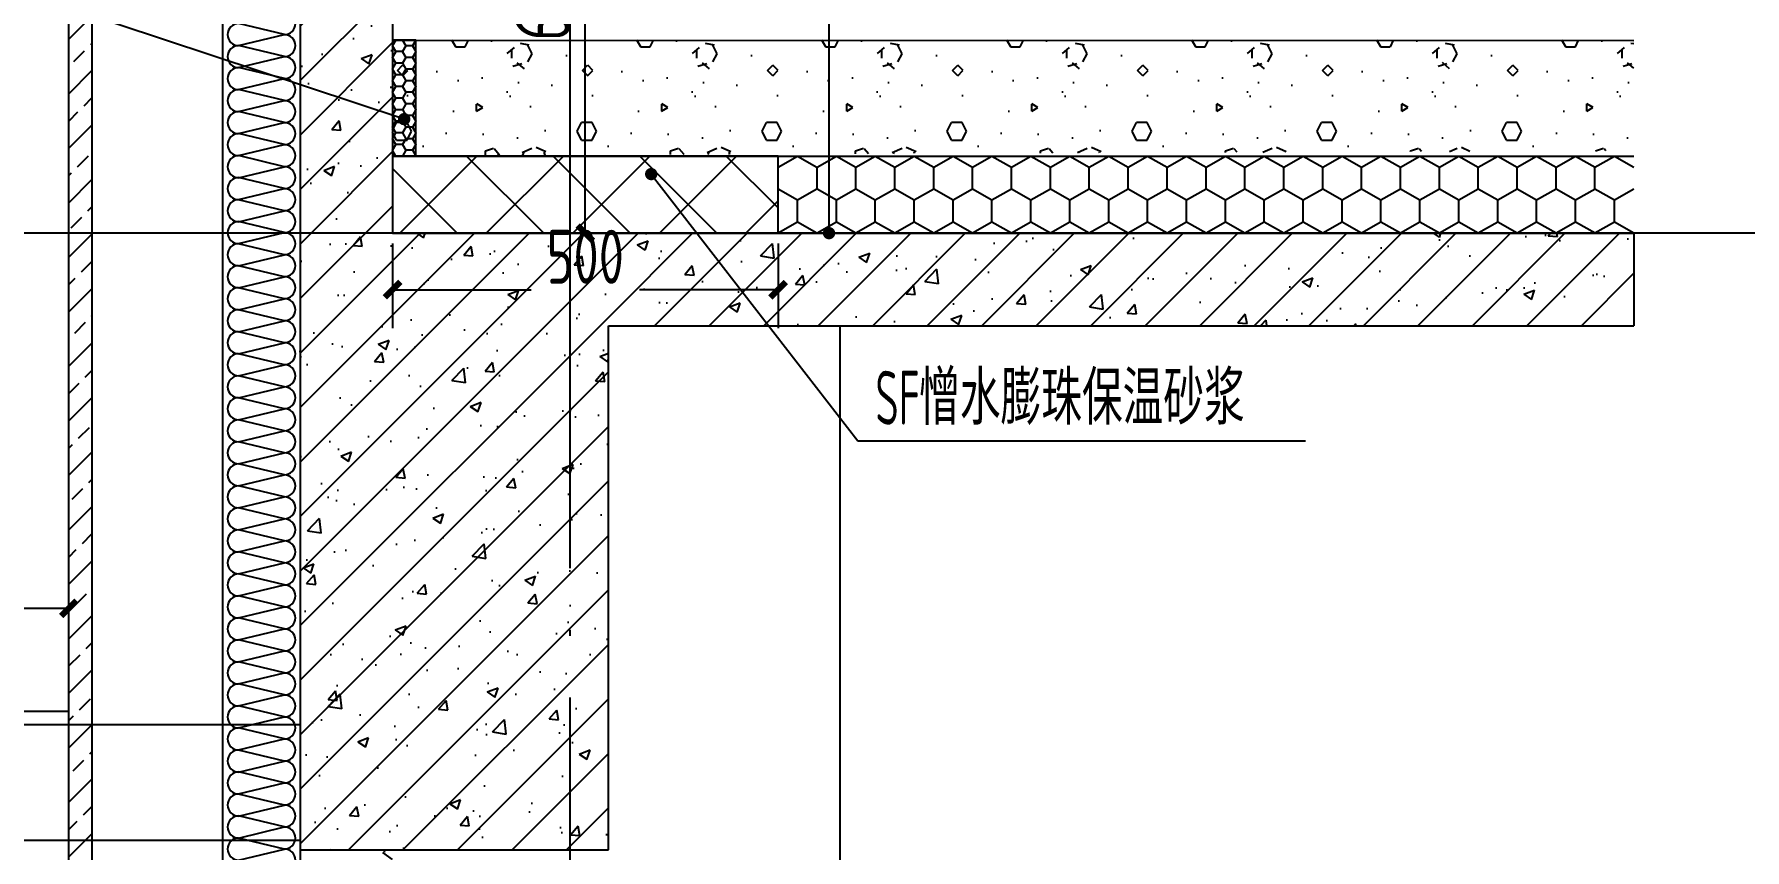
# Model space of a CAD drawing. Extents: x 198753 to 882193, y -399300 to 132460.
# Drawn here: x 411660 to 413879, y 16300 to 17358 of the extents above; entities that cross this region are included whole.
import ezdxf

# ---------------------------------------------------------------- set-up
doc = ezdxf.new("R2010")
doc.units = 0
doc.header["$LTSCALE"] = 1000
doc.header["$MEASUREMENT"] = 0
doc.linetypes.add('109-34 轴网$0$L1$0$$AUDIT_BAD_LTYPE1', pattern=[0])
doc.linetypes.add('DOTE', pattern=[2.42, 2, -0.2, 0.02, -0.2])
for name, color, linetype in [('00-图签', 7, 'Continuous'), ('01-标注_尺寸', 124, 'Continuous'), ('01-标注_符号', 200, 'Continuous'), ('02-TEXT_标注', 130, 'Continuous'), ('05-填充_天正', 26, 'Continuous'), ('A-D-玻璃剖线', 130, 'Continuous'), ('A-O_屋面', 201, 'Continuous'), ('A-SUR_保温', 222, 'Continuous'), ('A-TECH_结构', 21, 'Continuous'), ('A_AXIS-轴线', 36, 'DOTE'), ('A_STR-砼墙', 51, 'Continuous'), ('A_STR-砼柱', 51, 'Continuous'), ('D_石材', 111, 'Continuous'), ('D_铝板', 181, 'Continuous')]:
    doc.layers.add(name, color=color, linetype=linetype)
doc.layers.add('04-不打印_辅助线', color=165, linetype='Continuous', plot=False)
doc.styles.add('_TCH_DIM', font='ROS1', dxfattribs={"width": 0.8, "bigfont": 'JD'})
doc.styles.add('_TCH_DIM_T3', font='ROS1', dxfattribs={"width": 0.8, "bigfont": 'JD'})
doc.dimstyles.new('_TCH_ARCH&&20', dxfattribs={"dimtxt": 70, "dimasz": 20, "dimexe": 50, "dimexo": 60, "dimgap": 20, "dimtad": 1, "dimdec": 0, "dimzin": 0, "dimdsep": 46, "dimtxsty": '_TCH_DIM_T3', "dimblk": 'ARCHTICK', "dimcen": 0.09, "dimclrt": 4, "dimazin": 2, "dimtfac": 1, "dimtdec": 0, "dimtix": 1, "dimtmove": 2, "dimatfit": 3, "dimfxl": 0, "dimtolj": 1, "dimtzin": 0, "dimarcsym": 0})
pattern_1 = [(45, (0, 0), (-35.355339, 35.355339), []), (50, (0, 0), (143.452037, -12.550427), [15, -165]), (355, (0, 0), (-27.750267, 150.438427), [12, -132]), (100.4514, (11.95, -1.05), (115.701876, 137.88791), [12.74804, -140.22842]), (46.1842, (0, 40), (213.44821, -33.1038), [22.5, -247.5]), (96.6356, (17.79, 37.24), (186.93254, 194.82357), [19.12206, -210.3426]), (351.1842, (0, 40), (186.93239, 194.82372), [18, -198]), (21, (20, 30), (119.38141, -80.523778), [15, -165]), (326, (20, 30), (48.663066, 145.03001), [12, -132]), (71.4514, (29.95, 23.29), (168.044526, 64.5061), [12.74804, -140.22842]), (37.5, (0, 0), (2.431971, 66.578771), [0, -130.4, 0, -134, 0, -132.5]), (7.5, (0, 0), (52.613907, 78.882342), [0, -76.4, 0, -127.4, 0, -50.5]), (327.5, (-44.6, 0), (106.764487, -4.5109743), [0, -50, 0, -156, 0, -207]), (317.5, (-64.6, 0), (116.637234, 20.020996), [0, -65, 0, -103.6, 0, -147])]

# ---------------------------------------------------------------- blocks, each defined once
blk = doc.blocks.new('*U48')
at = {"layer": 'A-D-玻璃剖线'}
blk.add_lwpolyline([(0, -18), (-1100, -18), (-1100, 0), (0, 0)], dxfattribs=at)
at = {"layer": 'D_铝板'}
for p, q in [((300, -18), (-900, -18, 0)), ((-900, -168, 0), (-900, -18)), ((300, -168), (-900, -168, 0))]:
    blk.add_line(p, q, dxfattribs=at)
blk = doc.blocks.new('$LinePat$聚苯板')
at = {"color": 0}
for p, q in [((14.8, -8.6), (0, 0)), ((29.7, 0), (14.8, -8.6)), ((14.8, -8.6), (14.8, -25.7)), ((14.8, -25.7), (0, -34.3)), ((29.7, -34.3), (14.8, -25.7)), ((0, -34.3), (0, -51.4)), ((0, -51.4), (14.8, -60)), ((14.8, -60), (29.7, -51.4))]:
    blk.add_line(p, q, dxfattribs=at)
blk = doc.blocks.new('*U234')
at = {"layer": 'A-SUR_保温', "color": 26}
blk.add_lwpolyline([(0, 0), (30, 0), (30, 150.6), (0, 150.6), (0, 0)], dxfattribs=at)
at = {"layer": 'A-SUR_保温', "color": 26, "xscale": -0.5070523871084441, "yscale": 0.5, "zscale": 0.5, "rotation": 270.0000009086518}
for p in [(30, 135.5), (30, 120.4), (30, 105.4), (30, 90.3), (30, 75.3), (30, 60.2), (30, 45.2), (30, 30.1), (30, 15.1), (30, 0)]:
    blk.add_blockref('$LinePat$聚苯板', p, dxfattribs=at)
blk = doc.blocks.new('_ArchTick')
at = {"color": 0, "linetype": 'ByBlock', "const_width": 0.4}
blk.add_lwpolyline([(-0.5, -0.5), (0.5, 0.5)], dxfattribs=at)
blk = doc.blocks.new('*D2115')
at = {"layer": '01-标注_尺寸', "color": 0, "lineweight": -2, "transparency": 16777216}
for p, q in [((0, -13.3), (0, -123.3)), ((500, -13.3), (500, -123.3)), ((0, -73.3), (179.6, -73.3)), ((500, -73.3), (320.4, -73.3))]:
    blk.add_line(p, q, dxfattribs=at)
at = {"layer": 'Defpoints', "color": 0, "transparency": 16777216}
for p in [(0, 46.7), (500, 46.7), (500, -73.3)]:
    blk.add_point(p, dxfattribs=at)
at = {"layer": '01-标注_尺寸', "color": 0, "lineweight": -2, "transparency": 16777216, "xscale": 20, "yscale": 20, "zscale": 20, "rotation": 180}
blk.add_blockref('_ArchTick', (0, -73.3), dxfattribs=at)
at = {"layer": '01-标注_尺寸', "color": 0, "lineweight": -2, "transparency": 16777216, "xscale": 20, "yscale": 20, "zscale": 20}
blk.add_blockref('_ArchTick', (500, -73.3), dxfattribs=at)
at = {"layer": '01-标注_尺寸', "color": 4, "transparency": 16777216, "insert": (250, -30.6), "char_height": 70, "attachment_point": 5, "style": '_TCH_DIM_T3'}
blk.add_mtext('\\A1;500', dxfattribs=at)
blk = doc.blocks.new('*D1406')
at = {"layer": '01-标注_尺寸', "color": 0, "lineweight": -2, "transparency": 16777216}
for p, q in [((412289.8, 17700), (412424.9, 17700)), ((412374.9, 17100), (412374.9, 17700)), ((412289.8, 17100), (412424.9, 17100))]:
    blk.add_line(p, q, dxfattribs=at)
at = {"layer": 'Defpoints', "color": 0, "transparency": 16777216}
for p in [(412229.8, 17700), (412374.9, 17700), (412229.8, 17100)]:
    blk.add_point(p, dxfattribs=at)
at = {"layer": '01-标注_尺寸', "color": 0, "lineweight": -2, "transparency": 16777216, "xscale": 20, "yscale": 20, "zscale": 20}
for p, rotation in [((412374.9, 17700), 90), ((412374.9, 17100), 270)]:
    blk.add_blockref('_ArchTick', p, dxfattribs=dict(at, rotation=rotation))
at = {"layer": '01-标注_尺寸', "color": 4, "transparency": 16777216, "insert": (412319.9, 17400), "char_height": 70, "attachment_point": 5, "rotation": 90, "style": '_TCH_DIM_T3'}
blk.add_mtext('\\A1;600', dxfattribs=at)
blk = doc.blocks.new('$LinePat$岩棉板')
at = {"color": 0}
for p, q in [((0, -17), (12, -67)), ((12, -67), (24, -17))]:
    blk.add_line(p, q, dxfattribs=at)
for centre, start, end in [((12, -17), 0, 180), ((0, -67), 270, 0), ((24, -67), 180, 270)]:
    blk.add_arc(centre, 12, start, end, dxfattribs=at)
at = {"layer": 'Defpoints'}
blk.add_point((0, 0.1), dxfattribs=at)
at = {"layer": 'Defpoints', "color": 0}
blk.add_point((24, -84), dxfattribs=at)
blk = doc.blocks.new('*D1419')
at = {"layer": '01-标注_尺寸', "color": 0, "lineweight": -2, "transparency": 16777216}
for p, q in [((410604.9, 16540), (410604.9, 16663.3)), ((411704.9, 16540), (411704.9, 16663.3)), ((410604.9, 16613.3), (411704.9, 16613.3))]:
    blk.add_line(p, q, dxfattribs=at)
at = {"layer": 'Defpoints', "color": 0, "transparency": 16777216}
for p in [(411704.9, 16613.3), (410604.9, 16480), (411704.9, 16480)]:
    blk.add_point(p, dxfattribs=at)
at = {"layer": '01-标注_尺寸', "color": 0, "lineweight": -2, "transparency": 16777216, "xscale": 20, "yscale": 20, "zscale": 20, "rotation": 180}
blk.add_blockref('_ArchTick', (410604.9, 16613.3), dxfattribs=at)
at = {"layer": '01-标注_尺寸', "color": 0, "lineweight": -2, "transparency": 16777216, "xscale": 20, "yscale": 20, "zscale": 20}
blk.add_blockref('_ArchTick', (411704.9, 16613.3), dxfattribs=at)
at = {"layer": '01-标注_尺寸', "color": 4, "transparency": 16777216, "insert": (411154.9, 16668.3), "char_height": 70, "attachment_point": 5, "style": '_TCH_DIM_T3'}
blk.add_mtext('\\A1;1100', dxfattribs=at)
blk = doc.blocks.new('dfsgfdgh')
at = {"transparency": 33554641}
h = blk.add_hatch(dxfattribs=at)
h.set_pattern_fill('ANSI37', color=26, scale=50)
h.set_pattern_definition([(45, (4580, -17100), (-56.1266, 56.1266), []), (135, (4580, -17100), (-56.1266, -56.1266), [])])
h.paths.add_polyline_path([(0, 0), (500, 0), (500, 100), (0, 100)])
at = {"color": 26}
blk.add_lwpolyline([(0, 0), (500, 0), (500, 100), (0, 100)], close=True, dxfattribs=at)
at = {"layer": '01-标注_尺寸'}
dim = blk.add_linear_dim(base=(500, -73.3), p1=(0, 46.7), p2=(500, 46.7), angle=360, dimstyle='_TCH_ARCH&&20', dxfattribs=at)
dim.commit()
dim.dimension.update_dxf_attribs({"geometry": '*D2115', "text_midpoint": (250, -30.6), "dimtype": 161})

msp = doc.modelspace()

# ---------------------------------------------------------------- hatches: boundary and pattern name
at = {"layer": '05-填充_天正'}
h = msp.add_hatch(dxfattribs=at)
h.set_pattern_fill('天然石材', color=256, scale=10, style=0)
h.set_pattern_definition([(45, (362127.214, 17.95), (-35.355353, 35.355353), []), (45, (362144.6, 6e-10), (-35.355353, 35.355353), [19.73685, -11.2782])])
h.paths.add_polyline_path([(412004.9, 15200), (411704.9, 15200), (411704.9, 18700), (412274.9, 18690), (412274.9, 18500), (412244.9, 18500), (412244.9, 18660), (411734.9, 18670), (411734.9, 15230), (412004.9, 15230)])
h = msp.add_hatch(dxfattribs=at)
h.set_pattern_fill('钢筋混凝土', color=256, scale=20, style=0)
h.set_pattern_definition(pattern_1)
h.paths.add_polyline_path([(412004.9, 17100), (412124.9, 17100), (412124.9, 18540), (412004.9, 18540)])
h = msp.add_hatch(dxfattribs=at)
h.set_pattern_fill('钢筋混凝土', color=256, scale=20, style=0)
h.set_pattern_definition(pattern_1)
h.paths.add_polyline_path([(412004.9, 16300), (412404.9, 16300), (412404.9, 17100), (412004.9, 17100)])
h = msp.add_hatch(dxfattribs=at)
h.set_pattern_fill('钢筋混凝土', color=256, scale=20, style=0)
h.set_pattern_definition(pattern_1)
h.paths.add_polyline_path([(412404.9, 17100), (412404.9, 16980), (413734.9, 16980), (413734.9, 17100)])
at = {"layer": '05-填充_天正', "linetype": '109-34 轴网$0$L1$0$$AUDIT_BAD_LTYPE1'}
h = msp.add_hatch(dxfattribs=at)
h.set_pattern_fill('加气混凝土', color=256, scale=20, style=0)
h.set_pattern_definition([(0, (70.8, -73.2), (120, 240), [0, -240]), (0, (-69.6, -105.6), (120, 240), [0, -240]), (0, (8.4, -108), (120, 240), [0, -240]), (0, (93.6, -37.2), (120, 240), [0, -240]), (0, (-6, -120), (120, 240), [0, -240]), (0, (117.6, 114), (120, 240), [0, -240]), (0, (44.4, 94.8), (120, 240), [0, -240]), (0, (82.8, 64.8), (120, 240), [0, -240]), (0, (-112.8, 60), (120, 240), [0, -240]), (0, (4.8, 49.2), (120, 240), [0, -240]), (0, (-40.8, -12), (120, 240), [0, -240]), (0, (-38.4, -102), (120, 240), [0, -240]), (0, (51.6, -111.6), (120, 240), [0, -240]), (0, (117.6, -6), (120, 240), [0, -240]), (0, (-106.8, -43.2), (120, 240), [0, -240]), (0, (-86.4, -2.4), (120, 240), [0, -240]), (0, (7.2, -19.2), (120, 240), [0, -240]), (0, (-26.4, -54), (120, 240), [0, -240]), (0, (-45.6, 25.2), (120, 240), [0, -240]), (0, (-15.6, 115.2), (120, 240), [0, -240]), (0, (-97.2, -93.6), (120, 240), [0, -240]), (0, (34.8, 66), (120, 240), [0, -240]), (0, (-76.8, 69.6), (120, 240), [0, -240]), (0, (-96, 100.8), (120, 240), [0, -240]), (130.601294, (102.857, 38.857), (-599.99999337, 720.00000315), [10.53662, -4414.8444]), (18.434949, (85.714, 43.43), (599.9999978, 239.9999982), [10.8421, -1507.05116]), (90, (85.71, 33.14), (120, 240), [10.28571, -469.71426]), (161.565051, (96, 29.714), (-600.000003, 239.999982), [10.8421, -1507.05116]), (53.130102, (96, 29.714), (120, 240), [11.42857, -1188.5714]), (135, (105.14, -92.57), (-120.000015, 239.999984), [9.69746, -669.12504]), (45, (91.43, -92.57), (120, 239.999999), [9.69746, -669.12504]), (135, (98.286, -99.43), (-120.000015, 239.999984), [9.69746, -669.12504]), (45, (98.286, -99.43), (120, 239.999999), [9.69746, -669.12504]), (116.56505, (-10.29, 68.57), (-2e-05, 479.99999), [12.77753, -255.5506]), (180, (-16, 80), (-120, 240), [13.71429, -226.2857]), (63.43495, (-35.43, 68.57), (1e-06, 480), [12.77753, -255.5506]), (116.56505, (-29.71, 57.14), (-2e-05, 479.99999), [12.77753, -255.5506]), (0, (-29.71, 57.14), (120, 240), [13.71429, -226.2857]), (63.43495, (-16, 57.14), (1e-06, 480), [12.77753, -255.5506]), (107.102728, (80, -12.571), (-359.99998624, 1200.00000194), [15.54454, -6513.161]), (143.972626, (75.429, 2.286), (-2279.9999711, 1679.9999981), [15.54454, -3248.808]), (180, (62.86, 11.43), (-120, 240), [14.85714, -225.14284]), (36.0273733, (35.429, 2.286), (2279.99998315, 1679.9999819), [15.54454, -3248.808]), (71.565051, (30.857, -11.43), (360.000002, 1199.999998), [14.45613, -1503.43712]), (107.102728, (35.429, -26.286), (-359.99998624, 1200.00000194), [15.54454, -6513.161]), (143.972626, (48, -35.429), (-2279.9999711, 1679.9999981), [15.54454, -3248.808]), (0, (48, -35.43), (120, 240), [14.85714, -225.14284]), (36.0273733, (62.857, -35.429), (2279.99998315, 1679.9999819), [15.54454, -3248.808]), (71.565051, (75.43, -26.286), (360.000002, 1199.999998), [14.45613, -1503.43712]), (150.255118, (82.286, 99.43), (-360.0000009, 239.999997), [9.21401, -1925.72784]), (90, (74.29, 94.86), (120, 240), [9.14286, -470.8571]), (29.744881, (74.286, 94.857), (360.0000002, 239.9999989), [9.21401, -1925.72784]), (116.56505, (26.29, -70.86), (-2e-05, 479.99999), [12.77753, -255.5506]), (168.690067, (20.571, -59.429), (-1080.0000008, 239.999994), [11.6549, -2435.8742]), (41.185925, (0, -65.143), (2999.99998182, 2639.9999769), [12.14874, -5090.3208]), (90, (0, -76.57), (120, 240), [11.42857, -468.5714]), (138.814074, (9.143, -84.571), (-2999.99994668, 2640.0000168), [12.14874, -5090.3208]), (16.6992442, (9.143, -84.571), (3959.9999702, 1199.99998743), [11.93178, -4999.415]), (60.945396, (20.571, -81.143), (119.99999968, 239.99999788), [11.76643, -4930.1358]), (109.983106, (-74.286, 29.714), (-600.00000226, 1679.99999555), [13.3768, -5604.879]), (155.556045, (-78.857, 42.286), (-1560.00000595, 719.99998504), [13.8092, -5786.0526]), (24.4439547, (-104, 42.286), (1560.00000078, 719.99999654), [13.8092, -5786.0526]), (70.0168934, (-108.571, 29.714), (600.0000018, 1679.99999583), [13.3768, -5604.879]), (109.983106, (-104, 17.143), (-600.00000226, 1679.99999555), [13.3768, -5604.879]), (160.016893, (-91.429, 12.571), (-600.0000004, 239.9999891), [13.3768, -2795.751]), (19.9831065, (-91.429, 12.571), (599.9999967, 239.9999996), [13.3768, -2795.751]), (70.0168934, (-78.857, 17.143), (600.0000018, 1679.99999583), [13.3768, -5604.879]), (122.005383, (14.857, 8), (-120.0000161, 239.9999877), [10.78169, -2253.3736]), (18.434949, (-1.143, 13.714), (599.9999978, 239.9999982), [10.8421, -1507.05116]), (90, (-1.14, 3.43), (120, 240), [10.28571, -469.71426]), (161.565051, (9.143, 0), (-600.000003, 239.999982), [10.8421, -1507.05116]), (54.4623222, (9.143, 0), (839.9999988, 1199.9999982), [9.83123, -4119.2846]), (116.56505, (-54.86, -50.29), (-2e-05, 479.99999), [12.77753, -255.5506]), (180, (-60.57, -38.86), (-120, 240), [12.57143, -227.42856]), (59.0362434, (-80, -50.286), (120.0000004, 239.9999988), [13.32789, -2785.5288]), (120.963756, (-73.143, -61.714), (-120.0000164, 239.999989), [13.32789, -2785.5288]), (0, (-73.14, -61.71), (120, 240), [12.57143, -227.42856]), (63.43495, (-60.57, -61.71), (1e-06, 480), [12.77753, -255.5506])])
h.paths.add_polyline_path([(412124.9, 16300), (412004.9, 16300), (412004.9, 15200), (412124.9, 15200)])
at = {"layer": 'A-SUR_保温'}
h = msp.add_hatch(dxfattribs=at)
h.set_pattern_fill('加气混凝土', color=26, scale=20)
h.set_pattern_definition([(0, (442829.92, 415249.84), (120, 240), [0, -240]), (0, (442689.52, 415217.44), (120, 240), [0, -240]), (0, (442767.52, 415215.04), (120, 240), [0, -240]), (0, (442852.72, 415285.84), (120, 240), [0, -240]), (0, (442753.12, 415203.04), (120, 240), [0, -240]), (0, (442876.72, 415437.04), (120, 240), [0, -240]), (0, (442803.52, 415417.84), (120, 240), [0, -240]), (0, (442841.92, 415387.84), (120, 240), [0, -240]), (0, (442646.32, 415383.04), (120, 240), [0, -240]), (0, (442763.92, 415372.24), (120, 240), [0, -240]), (0, (442718.32, 415311.04), (120, 240), [0, -240]), (0, (442720.72, 415221.04), (120, 240), [0, -240]), (0, (442810.72, 415211.44), (120, 240), [0, -240]), (0, (442876.72, 415317.04), (120, 240), [0, -240]), (0, (442652.32, 415279.84), (120, 240), [0, -240]), (0, (442672.72, 415320.64), (120, 240), [0, -240]), (0, (442766.32, 415303.84), (120, 240), [0, -240]), (0, (442732.72, 415269.04), (120, 240), [0, -240]), (0, (442713.52, 415348.24), (120, 240), [0, -240]), (0, (442743.52, 415438.24), (120, 240), [0, -240]), (0, (442661.92, 415229.44), (120, 240), [0, -240]), (0, (442793.92, 415389.04), (120, 240), [0, -240]), (0, (442682.32, 415392.64), (120, 240), [0, -240]), (0, (442663.12, 415423.84), (120, 240), [0, -240]), (130.601294, (442861.976, 415361.899), (-599.99999337, 720.00000315), [10.53662, -4414.8444]), (18.434949, (442844.833, 415366.47), (599.9999978, 239.9999982), [10.8421, -1507.05116]), (90, (442844.83, 415356.18), (120, 240), [10.28571, -469.71426]), (161.565051, (442855.12, 415352.756), (-600.000003, 239.999982), [10.8421, -1507.05116]), (53.130102, (442855.12, 415352.756), (120, 240), [11.42857, -1188.5714]), (135, (442864.26, 415230.47), (-120.000015, 239.999984), [9.69746, -669.12504]), (45, (442850.55, 415230.47), (120, 239.999999), [9.69746, -669.12504]), (135, (442857.405, 415223.61), (-120.000015, 239.999984), [9.69746, -669.12504]), (45, (442857.405, 415223.61), (120, 239.999999), [9.69746, -669.12504]), (116.56505, (442748.83, 415391.61), (-2e-05, 479.99999), [12.77753, -255.5506]), (180, (442743.12, 415403.04), (-120, 240), [13.71429, -226.2857]), (63.43495, (442723.7, 415391.61), (1e-06, 480), [12.77753, -255.5506]), (116.56505, (442729.4, 415380.18), (-2e-05, 479.99999), [12.77753, -255.5506]), (0, (442729.4, 415380.18), (120, 240), [13.71429, -226.2857]), (63.43495, (442743.12, 415380.18), (1e-06, 480), [12.77753, -255.5506]), (107.102728, (442839.119, 415310.47), (-359.99998624, 1200.00000194), [15.54454, -6513.161]), (143.972626, (442834.548, 415325.327), (-2279.9999711, 1679.9999981), [15.54454, -3248.808]), (180, (442821.98, 415334.47), (-120, 240), [14.85714, -225.14284]), (36.0273733, (442794.548, 415325.327), (2279.99998315, 1679.9999819), [15.54454, -3248.808]), (71.565051, (442789.976, 415311.613), (360.000002, 1199.999998), [14.45613, -1503.43712]), (107.102728, (442794.548, 415296.756), (-359.99998624, 1200.00000194), [15.54454, -6513.161]), (143.972626, (442807.12, 415287.613), (-2279.9999711, 1679.9999981), [15.54454, -3248.808]), (0, (442807.12, 415287.61), (120, 240), [14.85714, -225.14284]), (36.0273733, (442821.976, 415287.613), (2279.99998315, 1679.9999819), [15.54454, -3248.808]), (71.565051, (442834.548, 415296.756), (360.000002, 1199.999998), [14.45613, -1503.43712]), (150.255118, (442841.405, 415422.47), (-360.0000009, 239.999997), [9.21401, -1925.72784]), (90, (442833.4, 415417.9), (120, 240), [9.14286, -470.8571]), (29.744881, (442833.405, 415417.9), (360.0000002, 239.9999989), [9.21401, -1925.72784]), (116.56505, (442785.4, 415252.18), (-2e-05, 479.99999), [12.77753, -255.5506]), (168.690067, (442779.69, 415263.613), (-1080.0000008, 239.999994), [11.6549, -2435.8742]), (41.185925, (442759.119, 415257.899), (2999.99998182, 2639.9999769), [12.14874, -5090.3208]), (90, (442759.12, 415246.47), (120, 240), [11.42857, -468.5714]), (138.814074, (442768.262, 415238.47), (-2999.99994668, 2640.0000168), [12.14874, -5090.3208]), (16.6992442, (442768.262, 415238.47), (3959.9999702, 1199.99998743), [11.93178, -4999.415]), (60.945396, (442779.691, 415241.899), (119.99999968, 239.99999788), [11.76643, -4930.1358]), (109.983106, (442684.833, 415352.756), (-600.00000226, 1679.99999555), [13.3768, -5604.879]), (155.556045, (442680.262, 415365.327), (-1560.00000595, 719.99998504), [13.8092, -5786.0526]), (24.4439547, (442655.119, 415365.327), (1560.00000078, 719.99999654), [13.8092, -5786.0526]), (70.0168934, (442650.548, 415352.756), (600.0000018, 1679.99999583), [13.3768, -5604.879]), (109.983106, (442655.119, 415340.184), (-600.00000226, 1679.99999555), [13.3768, -5604.879]), (160.016893, (442667.69, 415335.613), (-600.0000004, 239.9999891), [13.3768, -2795.751]), (19.9831065, (442667.69, 415335.613), (599.9999967, 239.9999996), [13.3768, -2795.751]), (70.0168934, (442680.262, 415340.184), (600.0000018, 1679.99999583), [13.3768, -5604.879]), (122.005383, (442773.976, 415331.042), (-120.0000161, 239.9999877), [10.78169, -2253.3736]), (18.434949, (442757.976, 415336.756), (599.9999978, 239.9999982), [10.8421, -1507.05116]), (90, (442757.98, 415326.47), (120, 240), [10.28571, -469.71426]), (161.565051, (442768.262, 415323.04), (-600.000003, 239.999982), [10.8421, -1507.05116]), (54.462322, (442768.262, 415323.042), (839.9999988, 1199.9999982), [9.83123, -4119.2846]), (116.56505, (442704.26, 415272.76), (-2e-05, 479.99999), [12.77753, -255.5506]), (180, (442698.55, 415284.18), (-120, 240), [12.57143, -227.42856]), (59.0362434, (442679.12, 415272.756), (120.0000004, 239.9999988), [13.32789, -2785.5288]), (120.963756, (442685.976, 415261.327), (-120.0000164, 239.999989), [13.32789, -2785.5288]), (0, (442685.98, 415261.33), (120, 240), [12.57143, -227.42856]), (63.43495, (442698.55, 415261.33), (1e-06, 480), [12.77753, -255.5506])])
h.paths.add_polyline_path([(413734.9, 17207), (413734.9, 17350.3), (412124.9, 17350.5), (412124.9, 17200.5)])

# ---------------------------------------------------------------- linework, layer by layer
at = {"layer": '01-标注_符号'}
for p, q in [((412691, 17100), (412691, 17622.2)), ((412139.9, 17247.9), (411704.9, 17391.8)), ((412460.4, 17176.7), (412728.3, 16830.5)), ((412728.3, 16830.5), (413309.1, 16830.5))]:
    msp.add_line(p, q, dxfattribs=at)
at = {"layer": '01-标注_符号', "const_width": 8}
for points in [[(412143.7, 17246.7, 1), (412136.1, 17249.2, 1)], [(412457.9, 17179.8, 1), (412462.8, 17173.5, 1)], [(412691, 17096, 1), (412691, 17104, 1)]]:
    msp.add_lwpolyline(points, format="xyb", close=True, dxfattribs=at)
at = {"layer": '04-不打印_辅助线', "color": 251}
msp.add_line((418057.9, 17100), (338573.5, 17100), dxfattribs=at)
at = {"layer": 'A-O_屋面'}
for p, q in [((412124.9, 17350.5), (413735, 17350)), ((412124.9, 17200), (413735, 17200))]:
    msp.add_line(p, q, dxfattribs=at)
at = {"layer": 'A-SUR_保温'}
msp.add_lwpolyline([(412004.9, 15230), (411904.9, 15230), (411904.9, 18600), (412004.9, 18600)], dxfattribs=at)
at = {"layer": 'A-TECH_结构'}
for points in [[(412004.9, 16980), (412004.9, 14900)], [(412704.9, 16980), (412704.9, 14900)]]:
    msp.add_lwpolyline(points, dxfattribs=at)
at = {"layer": 'A_AXIS-轴线', "ltscale": 0.4}
msp.add_line((412354.9, 17465.5), (412354.9, -1074.6), dxfattribs=at)
at = {"layer": 'A_STR-砼墙'}
for p, q in [((412004.9, 18540), (412004.9, 17100)), ((412124.9, 18540), (412124.9, 17100)), ((412404.9, 17100), (413734.9, 17100)), ((413734.9, 17100), (413734.9, 16980)), ((412404.9, 16980), (413734.9, 16980))]:
    msp.add_line(p, q, dxfattribs=at)
at = {"layer": 'A_STR-砼柱'}
for p, q in [((412004.9, 17100), (412004.9, 16300)), ((412404.9, 17100), (412124.9, 17100)), ((412404.9, 16300), (412404.9, 16980)), ((412004.9, 16300), (412404.9, 16300))]:
    msp.add_line(p, q, dxfattribs=at)
at = {"layer": 'D_石材'}
msp.add_lwpolyline([(412004.9, 15200), (411704.9, 15200), (411704.9, 18700), (412274.9, 18690), (412274.9, 18500), (412244.9, 18500), (412244.9, 18660), (411734.9, 18670), (411734.9, 15230), (412004.9, 15230)], close=True, dxfattribs=at)

# ---------------------------------------------------------------- block references
at = {"layer": '00-图签'}
msp.add_blockref('*U48', (411704.9, 16480), dxfattribs=at)
at = {"layer": 'A-SUR_保温', "xscale": 1.189971750404903, "yscale": 1.188379012465143, "zscale": 1.188379012465143, "rotation": 89.99999999998417}
for p in [(411904.9, 17343.4), (411904.9, 17314.8), (411904.9, 17286.3), (411904.9, 17257.7), (411904.9, 17229.2), (411904.9, 17200.6), (411904.9, 17172), (411904.9, 17143.5), (411904.9, 17114.9), (411904.9, 17086.4), (411904.9, 17057.8), (411904.9, 17029.2), (411904.9, 17000.7), (411904.9, 16972.1), (411904.9, 16943.6), (411904.9, 16915), (411904.9, 16886.4), (411904.9, 16857.9), (411904.9, 16829.3), (411904.9, 16800.8), (411904.9, 16772.2), (411904.9, 16743.6), (411904.9, 16715.1), (411904.9, 16686.5), (411904.9, 16658), (411904.9, 16629.4), (411904.9, 16600.8), (411904.9, 16572.3), (411904.9, 16543.7), (411904.9, 16515.2), (411904.9, 16486.6), (411904.9, 16458.1), (411904.9, 16429.5), (411904.9, 16400.9), (411904.9, 16372.4), (411904.9, 16343.8), (411904.9, 16315.3), (411904.9, 16286.7)]:
    msp.add_blockref('$LinePat$岩棉板', p, dxfattribs=at)
at = {"layer": 'A-SUR_保温', "color": 26}
for name, p in [('*U234', (412124.9, 17200)), ('dfsgfdgh', (412124.9, 17100))]:
    msp.add_blockref(name, p, dxfattribs=at)
at = {"layer": 'A-SUR_保温', "color": 26, "xscale": -1.699367001524943, "yscale": 1.666666666666667, "zscale": 1.666666666666667, "rotation": 179.9975099461824}
for p in [(412624.9, 17100), (412675.4, 17100), (412725.8, 17100), (412776.3, 17100), (412826.8, 17100), (412877.2, 17100), (412927.7, 17100), (412978.1, 17100), (413028.6, 17100), (413079, 17100), (413129.5, 17100), (413180, 17100), (413230.4, 17100), (413280.9, 17100), (413331.3, 17100), (413381.8, 17100), (413432.2, 17100), (413482.7, 17100), (413533.2, 17100), (413583.6, 17100), (413634.1, 17100), (413684.5, 17100)]:
    msp.add_blockref('$LinePat$聚苯板', p, dxfattribs=at)

# ---------------------------------------------------------------- texts
at = {"layer": '02-TEXT_标注', "style": '_TCH_DIM'}
for s, height, width, p in [('憎水膨珠保温砂浆', 69.46, 0.8, (412807.9, 16851.5)), ('SF', 70, 0.64, (412751.2, 16851.5))]:
    msp.add_text(s, height=height, dxfattribs=dict(at, width=width)).set_placement(p)

# ---------------------------------------------------------------- dimensions: what is measured, and where the dimension line sits
at = {"layer": '01-标注_尺寸'}
for p1, p2, distance, picture, middle in [((412229.8, 17100), (412229.8, 17700), -145.1, '*D1406', (412319.9, 17400)), ((410604.9, 16480), (411704.9, 16480), 133.3, '*D1419', (411154.9, 16668.3))]:
    dim = msp.add_aligned_dim(p1=p1, p2=p2, distance=distance, dimstyle='_TCH_ARCH&&20', dxfattribs=at)
    dim.commit()
    dim.dimension.update_dxf_attribs({"geometry": picture, "text_midpoint": middle})

doc.saveas('drawing.dxf')
